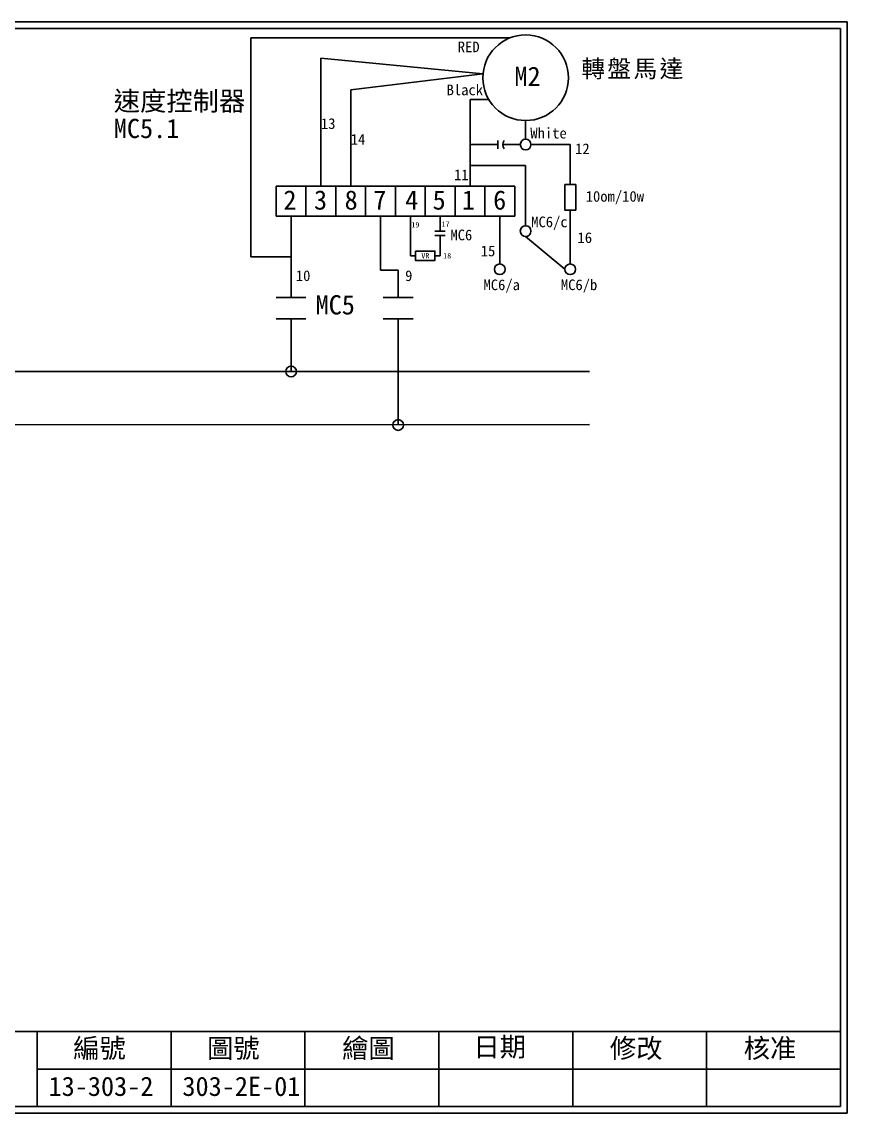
# Model space of a CAD drawing. Extents: x 10 to 297, y 3 to 207.
# Drawn here: x 142.9 to 297, y 3 to 207 of the extents above; entities that cross this region are included whole.
import ezdxf

# ---------------------------------------------------------------- set-up
doc = ezdxf.new("R2010")
doc.units = 0
doc.layers.get('0').update_dxf_attribs({"linetype": 'CONTINUOUS'})
doc.layers.add('圖框層', color=7, linetype='CONTINUOUS')
doc.layers.add('標尺寸層', color=3, linetype='CONTINUOUS')
doc.styles.add('STSL', font='KAIU.TTF')
doc.styles.add('標楷體', font='KAIU.TTF')

msp = doc.modelspace()

# ---------------------------------------------------------------- linework, layer by layer
for centre, radius in [((236.96, 196.52), 8), ((193.16, 141.62), 1), ((213.16, 131.62), 1)]:
    msp.add_circle(centre, radius)
at = {"layer": '圖框層', "color": 7}
for p, q in [((297, 206.97), (10, 206.97)), ((297, 3), (297, 206.97)), ((295.75, 205.72), (11.25, 205.72)), ((295.75, 4.25), (295.75, 205.72)), ((11.25, 18.25), (295.75, 18.25)), ((145.75, 4.25), (145.75, 18.25)), ((170.75, 4.25), (170.75, 18.25)), ((195.75, 4.25), (195.75, 18.25)), ((220.75, 4.25), (220.75, 18.25)), ((245.75, 4.25), (245.75, 18.25)), ((270.75, 4.25), (270.75, 18.25)), ((145.75, 11.25), (295.75, 11.25)), ((11.25, 4.25), (295.75, 4.25)), ((10, 3), (297, 3))]:
    msp.add_line(p, q, dxfattribs=at)
at = {"layer": '標尺寸層', "color": 7}
for p, q in [((185.64, 163.05), (185.64, 203.96)), ((185.64, 203.96), (234.02, 203.96)), ((198.73, 176.23), (198.73, 200.16)), ((198.73, 200.16), (228.99, 197.28)), ((204.3, 194.29), (228.99, 197.28)), ((204.3, 176.23), (204.3, 194.29)), ((230.06, 192.43), (226.57, 192.43)), ((226.57, 176.23), (226.57, 192.43)), ((236.96, 188.52), (236.96, 185.03)), ((231.78, 184.03), (226.57, 184.03)), ((231.78, 184.81), (231.78, 183.24)), ((232.67, 184.03), (235.96, 184.03)), ((237.96, 184.03), (245.29, 184.03)), ((245.29, 176.55), (245.29, 184.03)), ((226.59, 180.14), (236.96, 180.14)), ((236.96, 180.14), (236.96, 168.86)), ((190.38, 170.66), (190.38, 176.23)), ((190.38, 176.23), (195.94, 176.23)), ((195.94, 170.66), (195.94, 176.23)), ((195.94, 170.66), (195.94, 176.23)), ((195.94, 176.23), (201.51, 176.23)), ((201.51, 170.66), (201.51, 176.23)), ((201.51, 170.66), (201.51, 176.23)), ((201.51, 176.23), (207.08, 176.23)), ((207.08, 170.66), (207.08, 176.23)), ((207.08, 170.66), (207.08, 176.23)), ((207.08, 176.23), (212.65, 176.23)), ((212.65, 170.66), (212.65, 176.23)), ((212.65, 170.66), (212.65, 176.23)), ((212.65, 176.23), (218.22, 176.23)), ((218.22, 170.66), (218.22, 176.23)), ((218.22, 170.66), (218.22, 176.23)), ((218.22, 176.23), (223.78, 176.23)), ((223.78, 170.66), (223.78, 176.23)), ((223.78, 170.66), (223.78, 176.23)), ((223.78, 176.23), (229.35, 176.23)), ((229.35, 170.66), (229.35, 176.23)), ((229.35, 170.66), (229.35, 176.23)), ((229.35, 176.23), (234.92, 176.23)), ((234.92, 170.66), (234.92, 176.23)), ((245.29, 171.78), (245.29, 161.72)), ((190.38, 170.66), (195.94, 170.66)), ((193.16, 155.45), (193.16, 170.66)), ((195.94, 170.66), (201.51, 170.66)), ((201.51, 170.66), (207.08, 170.66)), ((207.08, 170.66), (212.65, 170.66)), ((209.86, 170.66), (209.86, 160.57)), ((212.65, 170.66), (218.22, 170.66)), ((215.43, 170.66), (215.43, 163.25)), ((218.22, 170.66), (223.78, 170.66)), ((221, 170.66), (221, 167.86)), ((223.78, 170.66), (229.35, 170.66)), ((229.35, 170.66), (234.92, 170.66)), ((232.13, 170.66), (232.13, 161.72)), ((220.01, 167.86), (221.91, 167.86)), ((220.01, 167.03), (221.91, 167.03)), ((221, 167.03), (221, 163.25)), ((236.96, 166.86), (244.29, 160.72)), ((216.39, 163.25), (215.43, 163.25)), ((220.02, 163.25), (221, 163.25)), ((193.16, 163.05), (185.64, 163.05)), ((213.16, 160.57), (209.86, 160.57)), ((213.16, 155.45), (213.16, 160.57)), ((190.38, 155.45), (195.94, 155.45)), ((210.38, 155.45), (215.94, 155.45)), ((190.38, 151.47), (195.94, 151.47)), ((193.16, 151.47), (193.16, 141.62)), ((210.38, 151.47), (215.94, 151.47)), ((213.16, 151.47), (213.16, 131.62)), ((42.11, 141.57), (248.88, 141.61)), ((22.23, 131.57), (248.88, 131.71))]:
    msp.add_line(p, q, dxfattribs=at)
for points in [[(244.26, 176.55), (246.31, 176.55), (246.31, 171.78), (244.26, 171.78)], [(216.39, 164.12), (220.02, 164.12), (220.02, 162.38), (216.39, 162.38)]]:
    msp.add_lwpolyline(points, close=True, dxfattribs=at)
for centre in [(236.96, 184.03), (236.96, 167.86), (232.13, 160.72), (245.29, 160.72)]:
    msp.add_circle(centre, 1, dxfattribs=at)
msp.add_arc((233.86, 184.03), 1.19, 138.7324, 221.2676, dxfattribs=at)

# ---------------------------------------------------------------- texts
at = {"color": 0, "insert": (257.1, 199.84), "char_height": 3.25, "width": 24.1454, "attachment_point": 2, "style": '標楷體'}
msp.add_mtext('{\\T1.1;轉盤馬達}', dxfattribs=at)
at = {"layer": '圖框層', "color": 4, "style": 'STSL'}
for s, height, p in [('RED', 2, (224.28, 201.28)), ('M2', 3.6, (234.87, 194.99)), ('速度控制器', 3.6, (160.05, 190.37)), ('Black', 2, (222.2, 193.25)), ('MC5.1', 3.6, (160.05, 185.24)), ('13', 2, (198.73, 186.95)), ('14', 2, (204.3, 184.02)), ('White', 2, (237.83, 185.17)), ('12', 2, (246.2, 182.24)), ('11', 2, (223.58, 177.37)), ('2', 3.6, (191.72, 171.87)), ('3', 3.6, (197.43, 171.87)), ('8', 3.6, (203.15, 171.87)), ('6', 3.6, (230.89, 171.87)), ('10om/10w', 2, (248.18, 173.35)), ('7', 3.6, (208.51, 171.87)), ('4', 3.6, (214.46, 171.87)), ('5', 3.6, (219.58, 171.87)), ('1', 3.6, (225.06, 171.87)), ('19', 1, (215.62, 168.54)), ('17', 1, (221.27, 168.66)), ('MC6/c', 2, (238, 168.58)), ('MC6', 2, (222.91, 166.14)), ('16', 2, (246.65, 165.64)), ('VR', 1, (217.49, 162.77)), ('18', 1, (221.56, 162.75)), ('15', 2, (228.58, 163.15)), ('10', 2, (194.04, 158.52)), ('9', 2, (214.45, 158.52)), ('MC6/a', 2, (229.09, 156.82)), ('MC6/b', 2, (243.54, 156.82)), ('MC5', 3.6, (197.73, 152.28)), ('編號', 3.6, (152.47, 13.34)), ('圖號', 3.6, (177.47, 13.34)), ('繪圖', 3.6, (202.69, 13.34)), ('日期', 3.6, (227.22, 13.59)), ('修改', 3.6, (252.69, 13.34)), ('核准', 3.6, (277.69, 13.34)), ('13-303-2', 3.6, (147.86, 6.22)), ('303-2E-01', 3.6, (172.86, 6.22))]:
    msp.add_text(s, height=height, dxfattribs=at).set_placement(p)

doc.saveas('drawing.dxf')
